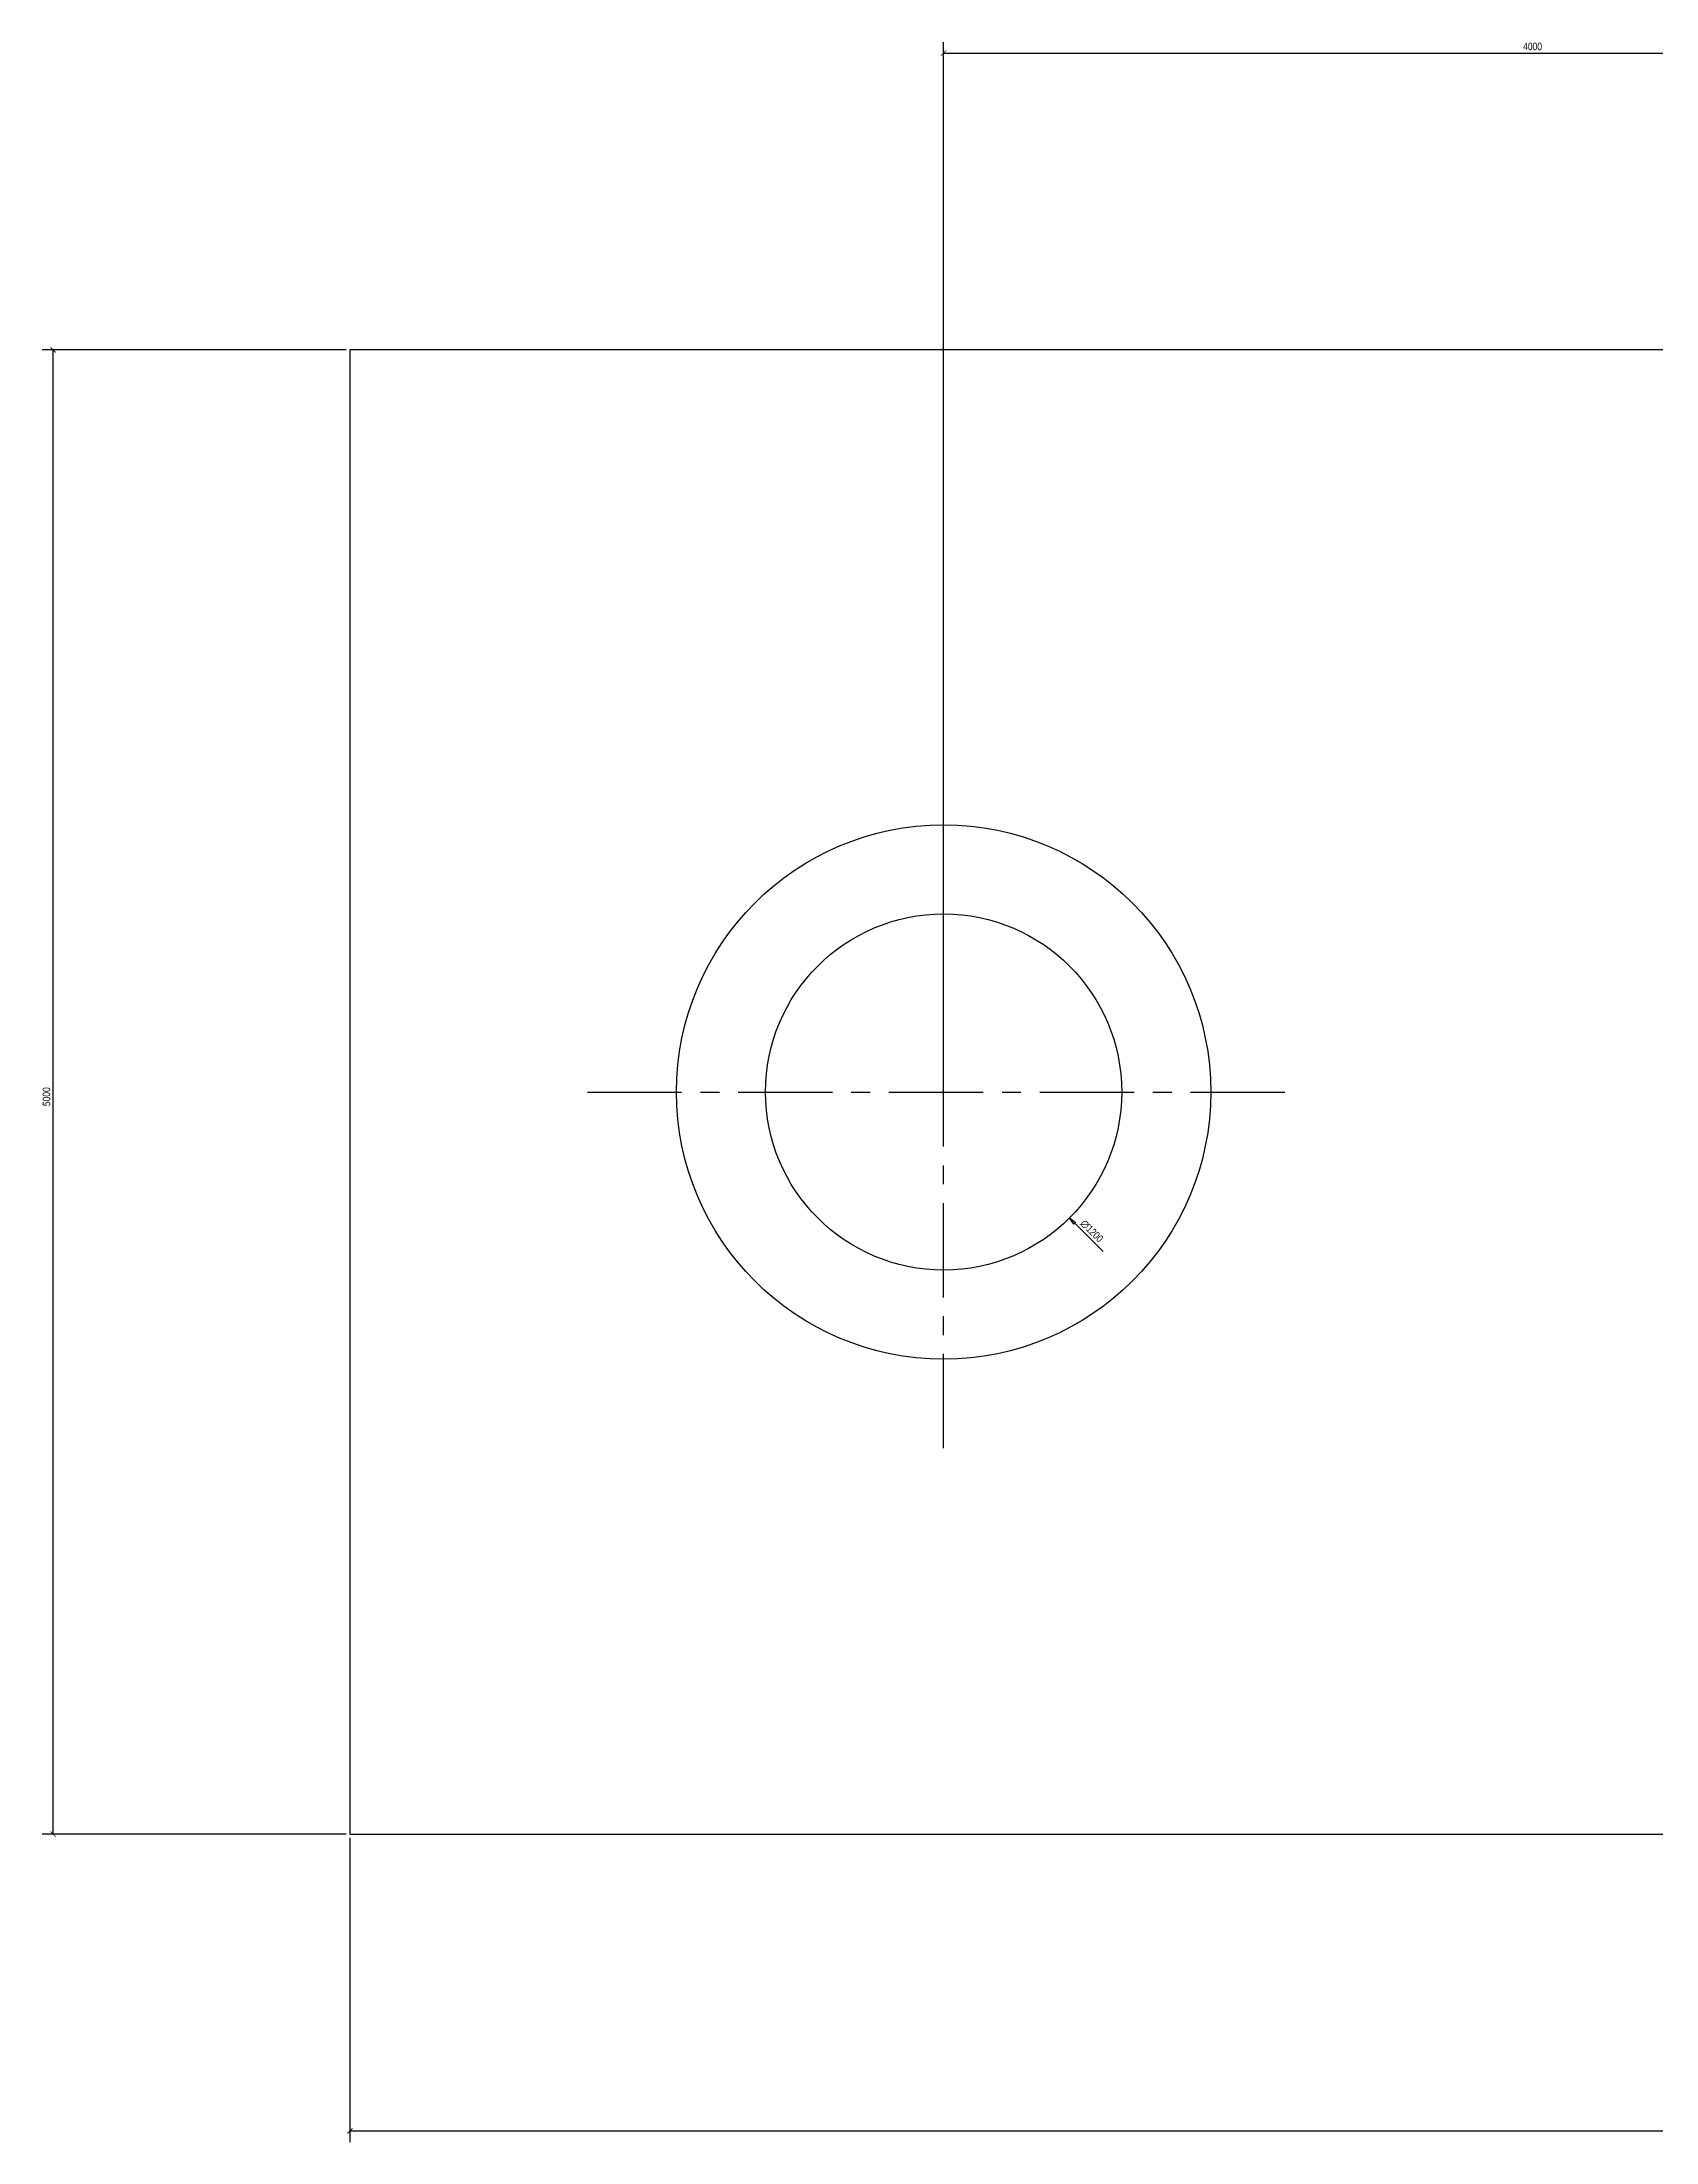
# Model space of a CAD drawing. Extents: x -10 to 98, y -10 to 60.
# Drawn here: x -10.4 to 44, y -10.4 to 60.4 of the extents above; entities that cross this region are included whole.
import ezdxf

# ---------------------------------------------------------------- set-up
doc = ezdxf.new("R2010")
doc.units = 0
doc.linetypes.add('CENTER', pattern=[5.08, 3.175, -0.635, 0.635, -0.635])
doc.layers.get('0').update_dxf_attribs({"linetype": 'CONTINUOUS'})
doc.layers.get('DEFPOINTS').update_dxf_attribs({"linetype": 'CONTINUOUS'})
for name, color, linetype in [('CENTER', 1, 'CENTER'), ('DIMS', 3, 'CONTINUOUS'), ('HIDDEN', 5, 'CONTINUOUS'), ('OUTLINE', 7, 'CONTINUOUS')]:
    doc.layers.add(name, color=color, linetype=linetype)
doc.styles.add('OPENSANSCONDENSED-LIGHT', font='OpenSansCondensed-Light.ttf')
doc.dimstyles.new('EZ_RADIUS', dxfattribs={"dimtxt": 0.25, "dimasz": 0.25, "dimexe": 0.375, "dimexo": 0.125, "dimgap": 0.1, "dimtad": 1, "dimlfac": 100, "dimzin": 12, "dimblk": 'CLOSEDBLANK', "dimcen": 0, "dimazin": 3, "dimtfac": 0.5, "dimtofl": 0, "dimtmove": 0, "dimatfit": 3})
doc.dimstyles.new('EZDXF', dxfattribs={"dimtxt": 0.25, "dimasz": 0.175, "dimexe": 0.375, "dimexo": 0.125, "dimgap": 0.1, "dimtad": 1, "dimlfac": 100, "dimzin": 12, "dimblk": 'ARCHTICK', "dimcen": 2.5, "dimazin": 3, "dimtfac": 0.5, "dimtmove": 0, "dimatfit": 3})

# ---------------------------------------------------------------- blocks, each defined once
blk = doc.blocks.new('_ARCHTICK')
at = {"color": 0, "linetype": 'BYBLOCK', "const_width": 0.15}
blk.add_lwpolyline([(-0.5, -0.5), (0.5, 0.5)], dxfattribs=at)
blk = doc.blocks.new('*D3')
for p, q in [((0, -0.125), (0, -10.375)), ((90, -0.125), (90, -10.375)), ((0, -10), (90, -10))]:
    blk.add_line(p, q)
at = {"layer": 'DEFPOINTS'}
for p in [(0, 0), (90, 0), (0, -10)]:
    blk.add_point(p, dxfattribs=at)
at = {"layer": 'DIMS', "xscale": 0.175, "yscale": 0.175, "rotation": 180}
blk.add_blockref('_ARCHTICK', (0, -10), dxfattribs=at)
at = {"layer": 'DIMS', "xscale": 0.175, "yscale": 0.175}
blk.add_blockref('_ARCHTICK', (90, -10), dxfattribs=at)
at = {"layer": 'DIMS', "style": 'OPENSANSCONDENSED-LIGHT'}
blk.add_text('9000', height=0.25, dxfattribs=at).set_placement((44.524, -9.9))
blk = doc.blocks.new('*D4')
for p, q in [((-0.125, 50), (-10.375, 50)), ((-10, 0), (-10, 50)), ((-0.125, 0), (-10.375, 0))]:
    blk.add_line(p, q)
at = {"layer": 'DEFPOINTS'}
for p in [(0, 50), (-10, 0), (0, 0)]:
    blk.add_point(p, dxfattribs=at)
at = {"layer": 'DIMS', "xscale": 0.175, "yscale": 0.175}
for p, rotation in [((-10, 50), 90), ((-10, 0), 270)]:
    blk.add_blockref('_ARCHTICK', p, dxfattribs=dict(at, rotation=rotation))
at = {"layer": 'DIMS', "style": 'OPENSANSCONDENSED-LIGHT'}
blk.add_text('5000', height=0.25, rotation=90, dxfattribs=at).set_placement((-10.1, 24.524))
blk = doc.blocks.new('*D5')
for p, q in [((20, 25.125), (20, 60.375)), ((60, 25.125), (60, 60.375)), ((20, 60), (60, 60))]:
    blk.add_line(p, q)
at = {"layer": 'DEFPOINTS'}
for p in [(20, 60), (20, 25), (60, 25)]:
    blk.add_point(p, dxfattribs=at)
at = {"layer": 'DIMS', "xscale": 0.175, "yscale": 0.175, "rotation": 180}
blk.add_blockref('_ARCHTICK', (20, 60), dxfattribs=at)
at = {"layer": 'DIMS', "xscale": 0.175, "yscale": 0.175}
blk.add_blockref('_ARCHTICK', (60, 60), dxfattribs=at)
at = {"layer": 'DIMS', "style": 'OPENSANSCONDENSED-LIGHT'}
blk.add_text('4000', height=0.25, dxfattribs=at).set_placement((39.524, 60.1))
blk = doc.blocks.new('_CLOSEDBLANK')
at = {"color": 0, "linetype": 'BYBLOCK'}
blk.add_lwpolyline([(-1, 0.16), (0, 0), (-1, -0.16)], close=True, dxfattribs=at)
blk = doc.blocks.new('*D8')
blk.add_line((24.419, 20.581), (25.374, 19.626))
at = {"layer": 'DEFPOINTS'}
for p in [(20, 25), (24.243, 20.757)]:
    blk.add_point(p, dxfattribs=at)
at = {"layer": 'DIMS', "xscale": 0.25, "yscale": 0.25, "rotation": 135}
blk.add_blockref('_CLOSEDBLANK', (24.243, 20.757), dxfattribs=at)
at = {"layer": 'DIMS', "style": 'OPENSANSCONDENSED-LIGHT'}
blk.add_text('∅1200', height=0.25, rotation=315, dxfattribs=at).set_placement((24.586, 20.555))

msp = doc.modelspace()

# ---------------------------------------------------------------- linework, layer by layer
at = {"layer": 'CENTER'}
for p, q in [((20, 13), (20, 37)), ((8, 25), (32, 25))]:
    msp.add_line(p, q, dxfattribs=at)
at = {"layer": 'HIDDEN'}
msp.add_circle((20, 25), 9, dxfattribs=at)
at = {"layer": 'OUTLINE'}
for p, q in [((80, 50), (0, 50)), ((0, 50), (0, 0)), ((0, 0), (80, 0))]:
    msp.add_line(p, q, dxfattribs=at)
msp.add_circle((20, 25), 6, dxfattribs=at)

# ---------------------------------------------------------------- dimensions: what is measured, and where the dimension line sits
at = {"layer": 'DIMS'}
for base, p1, p2, picture, middle in [((20, 60), (20, 25), (60, 25), '*D5', (40, 60.225)), ((0, -10), (0, 0), (90, 0), '*D3', (45, -9.775))]:
    dim = msp.add_linear_dim(base=base, p1=p1, p2=p2, dimstyle='EZDXF', dxfattribs=at)
    dim.commit()
    dim.dimension.update_dxf_attribs({"geometry": picture, "text_midpoint": middle})
dim = msp.add_linear_dim(base=(-10, 0), p1=(0, 0), p2=(0, 50), angle=90, dimstyle='EZDXF', dxfattribs=at)
dim.commit()
dim.dimension.update_dxf_attribs({"geometry": '*D4', "text_midpoint": (-10.225, 25)})
dim = msp.add_diameter_dim_2p(p1=(15.75736, 29.24264), p2=(24.24264, 20.75736), dimstyle='EZ_RADIUS', dxfattribs=at)
dim.commit()
dim.dimension.update_dxf_attribs({"geometry": '*D8', "text_midpoint": (25.09117, 20.22703)})

doc.saveas('drawing.dxf')
